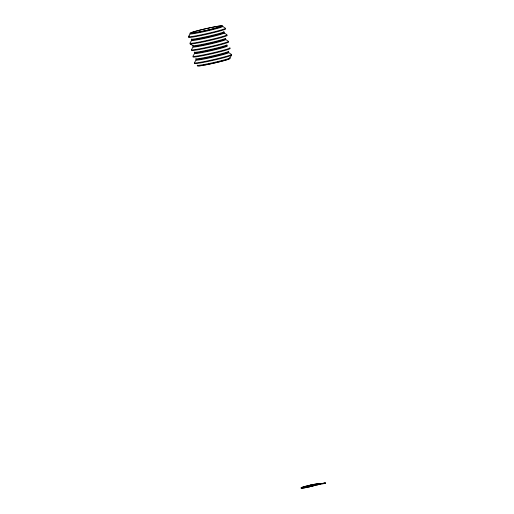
<?xml version="1.0" encoding="UTF-8"?>
<svg xmlns="http://www.w3.org/2000/svg" width="514" height="514" viewBox="0 0 514 514"><rect width="100%" height="100%" fill="white"/><g stroke="black" fill="none" stroke-linecap="round" stroke-linejoin="round"><path stroke-width="0.77" d="M311.908 485.961L311.15 486.328M188.503 36.545L190.154 33.776A16.795 0.938 -12.8 0 0 207.103 30.988A16.795 0.938 -12.8 0 0 222.607 26.355L225.28 28.135A19.031 1.06 -12.8 0 1 205.279 33.93A19.031 1.06 -12.8 0 1 189.576 36.025M229.906 57.96L231.557 55.191M308.998 486.077L308.233 486.45L311.278 486.006M324.842 483.012L325.388 482.845L325.497 483.314L324.951 483.488L324.842 483.012L316.958 484.471L317.067 484.946L325.497 483.314M309.916 485.91L314.619 484.798A8.07 0.45 -12.8 0 1 317.748 484.567A8.07 0.45 -12.8 0 1 311.4 486.36L311.079 485.936L311.959 485.685A5.763 0.321 -12.8 0 0 312.12 485.28L309.235 485.717L314.51 484.323A8.07 0.45 -12.8 0 1 317.646 484.098A8.07 0.45 -12.8 0 1 311.298 485.884M310.874 485.974L310.752 485.1C301.84 487.503 318.089 483.957 309.177 486.36L309.287 486.835L304.879 487.812A9.226 0.514 -12.8 0 1 301.3 488.075M309.287 486.835L312.062 486.16A5.763 0.321 -12.8 0 0 313.013 485.698M310.752 485.1L308.638 485.576A8.07 0.45 -12.8 0 0 302.29 487.368A8.07 0.45 -12.8 0 0 305.419 487.137L308.227 486.578M308.085 487.169L318.847 484.336A9.226 0.514 -12.8 0 0 318.937 484.104M313.662 484.914L315.268 484.593M325.388 482.845L317.504 484.304L317.613 484.773M190.328 43.979L193.001 45.759M313.11 484.606L313.212 485.075M312.66 484.696L312.763 485.165M311.15 485.075L311.253 485.544M309.968 485.73L310.07 486.205M306.819 486.854L306.929 487.33M305.277 486.842A9.226 0.514 -12.8 0 1 308.554 486.026M305.528 487.613A8.07 0.45 -12.8 0 1 302.393 487.837A8.07 0.45 -12.8 0 1 308.741 486.051M229.732 47.751A19.031 1.06 -12.8 0 1 212.16 53.006A19.031 1.06 -12.8 0 1 192.962 56.167L194.613 53.398A16.795 0.938 -12.8 0 0 211.556 50.61A16.795 0.938 -12.8 0 0 227.059 45.971M226.912 45.322A16.795 0.938 -12.8 0 1 211.408 49.954A16.795 0.938 -12.8 0 1 194.465 52.743M228.402 51.856A16.795 0.938 -12.8 0 1 212.892 56.495A16.795 0.938 -12.8 0 1 195.95 59.283M228.248 51.207A16.795 0.938 -12.8 0 1 212.745 55.84A16.795 0.938 -12.8 0 1 195.802 58.628M229.88 48.406A19.031 1.06 -12.8 0 1 212.314 53.662A19.031 1.06 -12.8 0 1 193.11 56.816M225.428 38.781A16.795 0.938 -12.8 0 1 209.924 43.414A16.795 0.938 -12.8 0 1 192.981 46.202M226.931 44.879A16.795 0.938 -12.8 0 1 209.121 49.781A16.795 0.938 -12.8 0 1 194.318 52.087M228.396 41.865A19.031 1.06 -12.8 0 1 210.824 47.121A19.031 1.06 -12.8 0 1 191.626 50.282M223.943 32.241A16.795 0.938 -12.8 0 1 208.44 36.873A16.795 0.938 -12.8 0 1 191.497 39.662M225.447 38.338A16.795 0.938 -12.8 0 1 207.637 43.24A16.795 0.938 -12.8 0 1 192.834 45.547M226.912 35.325A19.031 1.06 -12.8 0 1 209.339 40.58A19.031 1.06 -12.8 0 1 190.135 43.741M223.796 31.585A16.795 0.938 -12.8 0 1 208.292 36.218A16.795 0.938 -12.8 0 1 191.343 39.006M225.428 28.79A19.031 1.06 -12.8 0 1 207.855 34.04A19.031 1.06 -12.8 0 1 188.651 37.201M228.968 58.853A15.671 0.874 -12.8 0 1 204.919 64.95M204.122 65.092A15.671 0.874 -12.8 0 1 201.989 65.451M201.186 65.574A15.671 0.874 -12.8 0 1 198.526 65.58M229.886 58.397A16.795 0.938 -12.8 0 1 214.383 63.036A16.795 0.938 -12.8 0 1 197.44 65.818M229.739 57.748A16.795 0.938 -12.8 0 1 214.235 62.38A16.795 0.938 -12.8 0 1 197.286 65.169M231.371 54.947A19.031 1.06 -12.8 0 1 213.798 60.196A19.031 1.06 -12.8 0 1 194.594 63.357M191.645 40.317L189.987 43.086A19.031 1.06 -12.8 0 0 209.192 39.925A19.031 1.06 -12.8 0 0 226.764 34.676L224.091 32.896A16.795 0.938 -12.8 0 1 208.588 37.528A16.795 0.938 -12.8 0 1 191.645 40.317M193.129 46.858L191.471 49.627A19.031 1.06 -12.8 0 0 210.676 46.466A19.031 1.06 -12.8 0 0 228.248 41.216L225.575 39.437A16.795 0.938 -12.8 0 1 210.072 44.069A16.795 0.938 -12.8 0 1 193.129 46.858M196.097 59.932L194.446 62.702A19.031 1.06 -12.8 0 0 213.651 59.547A19.031 1.06 -12.8 0 0 231.223 54.291L228.55 52.512A16.795 0.938 -12.8 0 1 213.047 57.144A16.795 0.938 -12.8 0 1 196.097 59.932M318.738 483.86L304.77 487.336A9.226 0.514 -12.8 0 1 301.75 487.375A9.226 0.514 -12.8 0 1 311.953 484.766L315.159 484.124A9.226 0.514 -12.8 0 1 318.738 483.86M196.856 32.446A16.795 0.938 -12.8 0 0 222.62 25.912A16.795 0.938 -12.8 0 0 199.464 30.197A16.795 0.938 -12.8 0 0 196.856 32.446M197.492 32.247A15.671 0.874 -12.8 0 0 221.534 26.156A15.671 0.874 -12.8 0 0 199.92 30.153A15.671 0.874 -12.8 0 0 197.492 32.247"/></g></svg>
